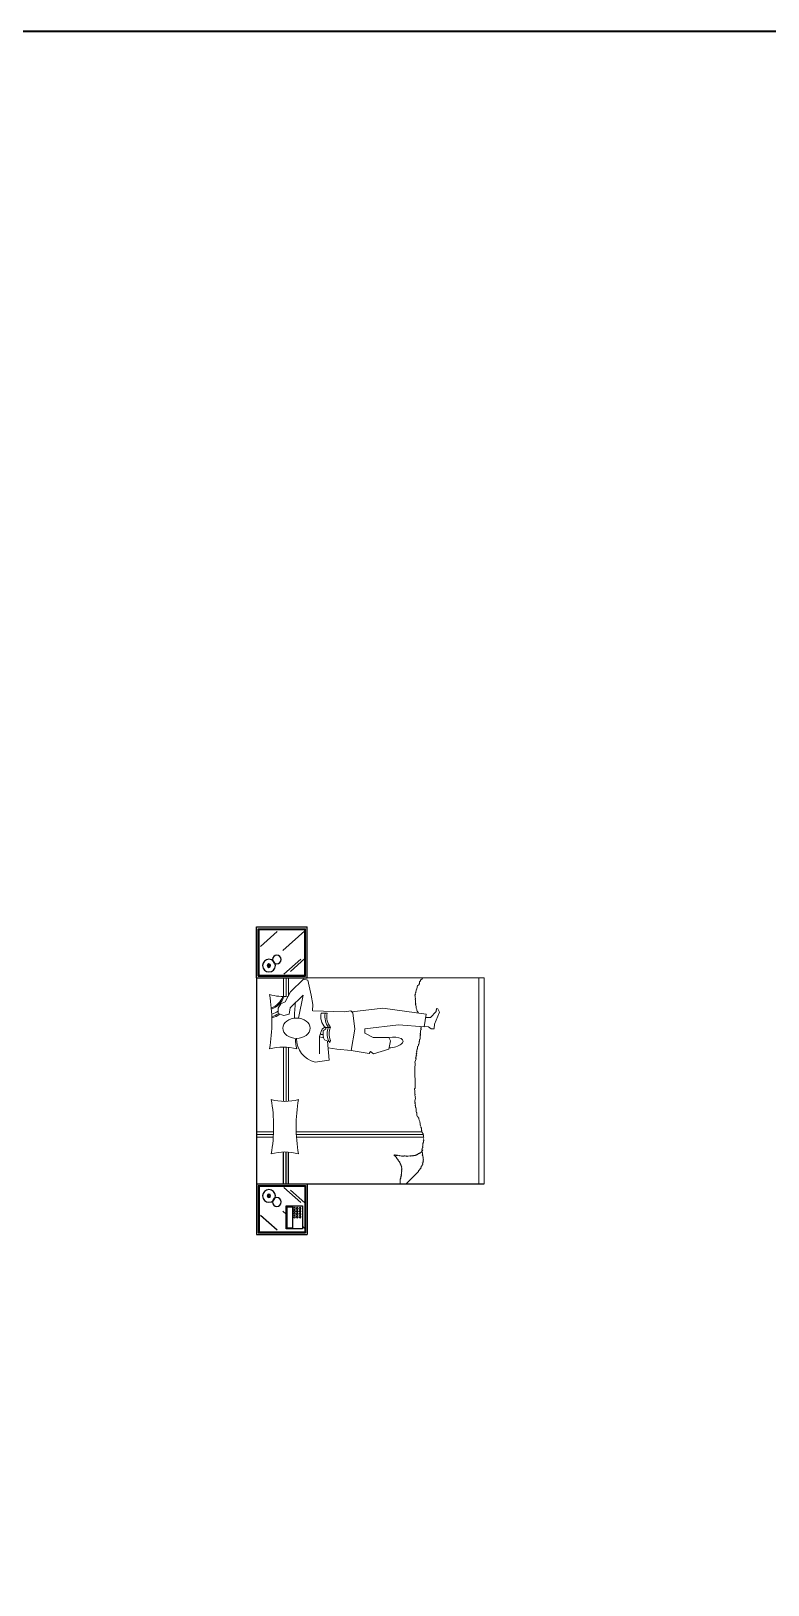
# Model space of a CAD drawing. Header units: millimetres. Extents: x -6808 to 215771, y -89660 to -16303.
# Drawn here: x 107091 to 107349, y -49730 to -49186 of the extents above; entities that cross this region are included whole.
import ezdxf

# ---------------------------------------------------------------- set-up
doc = ezdxf.new("R2010")
doc.units = ezdxf.units.MM
doc.header["$PDMODE"] = 35
doc.layers.get('0').update_dxf_attribs({"color": 8})
doc.layers.add('furniture', color=7, linetype='Continuous', lineweight=5, true_color=0xe57b2a)
doc.layers.add('furnitures', color=12, linetype='Continuous', lineweight=13)
doc.layers.add('wall', color=7, linetype='Continuous', lineweight=35)

# ---------------------------------------------------------------- blocks, each defined once
blk = doc.blocks.new('*X398')
at = {"color": 0}
for p, q in [((221.847, 124.188), (221.861, 124.202)), ((221.847, 124.193), (221.855, 124.202)), ((221.847, 124.178), (221.857, 124.188)), ((221.847, 124.172), (221.857, 124.182)), ((221.847, 124.162), (221.857, 124.172)), ((221.847, 124.156), (221.857, 124.166)), ((221.847, 124.146), (221.857, 124.156)), ((221.847, 124.14), (221.857, 124.15)), ((221.847, 124.13), (221.857, 124.14)), ((221.847, 124.125), (221.857, 124.135)), ((221.847, 124.114), (221.857, 124.124)), ((221.847, 124.109), (221.857, 124.119)), ((221.847, 124.098), (221.857, 124.108)), ((221.861, 124.192), (221.871, 124.202)), ((221.867, 124.192), (221.877, 124.202)), ((221.877, 124.192), (221.887, 124.202)), ((221.883, 124.192), (221.893, 124.202)), ((221.893, 124.192), (221.903, 124.202)), ((221.898, 124.192), (221.908, 124.202)), ((221.909, 124.192), (221.919, 124.202)), ((221.914, 124.192), (221.924, 124.202)), ((221.925, 124.192), (221.935, 124.202)), ((221.93, 124.192), (221.94, 124.202)), ((221.941, 124.192), (221.951, 124.202)), ((221.946, 124.192), (221.956, 124.202)), ((221.957, 124.192), (221.967, 124.202)), ((221.962, 124.192), (221.972, 124.202)), ((221.973, 124.192), (221.983, 124.202)), ((221.978, 124.192), (221.988, 124.202)), ((221.989, 124.192), (221.999, 124.202)), ((221.994, 124.192), (222.004, 124.202)), ((222.005, 124.192), (222.015, 124.202)), ((222.01, 124.192), (222.02, 124.202)), ((222.02, 124.192), (222.03, 124.202)), ((222.026, 124.192), (222.036, 124.202)), ((222.036, 124.192), (222.046, 124.202)), ((222.042, 124.192), (222.052, 124.202)), ((222.052, 124.192), (222.062, 124.202)), ((222.058, 124.192), (222.068, 124.202)), ((222.068, 124.192), (222.078, 124.202)), ((222.073, 124.192), (222.083, 124.202)), ((222.084, 124.192), (222.094, 124.202)), ((222.089, 124.192), (222.099, 124.202)), ((222.1, 124.192), (222.11, 124.202)), ((222.105, 124.192), (222.115, 124.202)), ((222.116, 124.192), (222.126, 124.202)), ((222.121, 124.192), (222.131, 124.202)), ((222.132, 124.192), (222.142, 124.202)), ((222.137, 124.192), (222.147, 124.202)), ((222.148, 124.192), (222.158, 124.202)), ((222.153, 124.192), (222.163, 124.202)), ((222.164, 124.192), (222.174, 124.202)), ((222.169, 124.192), (222.179, 124.202)), ((222.18, 124.192), (222.19, 124.202)), ((222.185, 124.192), (222.195, 124.202)), ((222.195, 124.192), (222.205, 124.202)), ((222.201, 124.192), (222.211, 124.202)), ((222.211, 124.192), (222.221, 124.202)), ((222.217, 124.192), (222.227, 124.202)), ((222.227, 124.192), (222.237, 124.202)), ((222.233, 124.192), (222.243, 124.202)), ((222.243, 124.192), (222.253, 124.202)), ((222.248, 124.192), (222.258, 124.202)), ((222.259, 124.192), (222.269, 124.202)), ((222.264, 124.192), (222.274, 124.202)), ((222.275, 124.192), (222.285, 124.202)), ((222.28, 124.192), (222.29, 124.202)), ((222.291, 124.192), (222.301, 124.202)), ((222.296, 124.192), (222.306, 124.202)), ((222.307, 124.192), (222.317, 124.202)), ((222.312, 124.192), (222.322, 124.202)), ((222.323, 124.192), (222.333, 124.202)), ((222.328, 124.192), (222.338, 124.202)), ((222.339, 124.192), (222.349, 124.202)), ((222.344, 124.192), (222.354, 124.202)), ((222.355, 124.192), (222.365, 124.202)), ((222.36, 124.192), (222.37, 124.202)), ((222.37, 124.192), (222.38, 124.202)), ((222.376, 124.192), (222.386, 124.202)), ((222.386, 124.192), (222.396, 124.202)), ((222.392, 124.192), (222.402, 124.202)), ((222.397, 124.187), (222.407, 124.197)), ((222.397, 124.181), (222.407, 124.191)), ((222.397, 124.171), (222.407, 124.181)), ((222.397, 124.165), (222.407, 124.175)), ((222.397, 124.155), (222.407, 124.165)), ((222.397, 124.149), (222.407, 124.159)), ((222.397, 124.139), (222.407, 124.149)), ((222.397, 124.134), (222.407, 124.144)), ((222.397, 124.123), (222.407, 124.133)), ((222.397, 124.118), (222.407, 124.128)), ((222.397, 124.107), (222.407, 124.117)), ((222.397, 124.102), (222.407, 124.112)), ((221.847, 124.093), (221.857, 124.103)), ((221.847, 124.082), (221.857, 124.092)), ((221.847, 124.077), (221.857, 124.087)), ((221.847, 124.066), (221.857, 124.076)), ((221.847, 124.061), (221.857, 124.071)), ((221.847, 124.05), (221.857, 124.06)), ((221.847, 124.045), (221.857, 124.055)), ((221.847, 124.034), (221.857, 124.044)), ((221.847, 124.029), (221.857, 124.039)), ((221.847, 124.018), (221.857, 124.028)), ((221.847, 124.013), (221.857, 124.023)), ((221.847, 124.003), (221.857, 124.013)), ((221.847, 123.997), (221.857, 124.007)), ((221.847, 123.987), (221.857, 123.997)), ((221.847, 123.981), (221.857, 123.991)), ((221.847, 123.971), (221.857, 123.981)), ((221.847, 123.965), (221.857, 123.975)), ((221.847, 123.955), (221.857, 123.965)), ((221.847, 123.949), (221.857, 123.959)), ((221.847, 123.939), (221.857, 123.949)), ((221.847, 123.934), (221.857, 123.944)), ((221.847, 123.923), (221.857, 123.933)), ((221.847, 123.918), (221.857, 123.928)), ((222.397, 124.091), (222.407, 124.101)), ((222.397, 124.086), (222.407, 124.096)), ((222.397, 124.075), (222.407, 124.085)), ((222.397, 124.07), (222.407, 124.08)), ((222.397, 124.059), (222.407, 124.069)), ((222.397, 124.054), (222.407, 124.064)), ((222.397, 124.043), (222.407, 124.053)), ((222.397, 124.038), (222.407, 124.048)), ((222.397, 124.028), (222.407, 124.038)), ((222.397, 124.022), (222.407, 124.032)), ((222.397, 124.012), (222.407, 124.022)), ((222.397, 124.006), (222.407, 124.016)), ((222.397, 123.996), (222.407, 124.006)), ((222.397, 123.99), (222.407, 124)), ((222.397, 123.98), (222.407, 123.99)), ((222.397, 123.974), (222.407, 123.984)), ((222.397, 123.964), (222.407, 123.974)), ((222.397, 123.959), (222.407, 123.969)), ((222.397, 123.948), (222.407, 123.958)), ((222.397, 123.943), (222.407, 123.953)), ((222.397, 123.932), (222.407, 123.942)), ((222.397, 123.927), (222.407, 123.937)), ((222.397, 123.916), (222.407, 123.926)), ((221.847, 123.907), (221.857, 123.917)), ((221.847, 123.902), (221.857, 123.912)), ((221.847, 123.891), (221.857, 123.901)), ((221.847, 123.886), (221.857, 123.896)), ((221.847, 123.875), (221.857, 123.885)), ((221.847, 123.87), (221.857, 123.88)), ((221.847, 123.859), (221.857, 123.869)), ((221.847, 123.854), (221.857, 123.864)), ((221.847, 123.843), (221.857, 123.853)), ((221.847, 123.838), (221.857, 123.848)), ((221.847, 123.828), (221.857, 123.838)), ((221.847, 123.822), (221.857, 123.832)), ((221.847, 123.812), (221.857, 123.822)), ((221.847, 123.806), (221.857, 123.816)), ((221.847, 123.796), (221.857, 123.806)), ((221.847, 123.79), (221.857, 123.8)), ((221.847, 123.78), (221.857, 123.79)), ((221.847, 123.774), (221.857, 123.784)), ((221.847, 123.764), (221.857, 123.774)), ((221.847, 123.759), (221.857, 123.769)), ((221.847, 123.748), (221.857, 123.758)), ((221.847, 123.743), (221.857, 123.753)), ((221.847, 123.732), (221.857, 123.742)), ((222.397, 123.911), (222.407, 123.921)), ((222.397, 123.9), (222.407, 123.91)), ((222.397, 123.895), (222.407, 123.905)), ((222.397, 123.884), (222.407, 123.894)), ((222.397, 123.879), (222.407, 123.889)), ((222.397, 123.868), (222.407, 123.878)), ((222.397, 123.863), (222.407, 123.873)), ((222.397, 123.852), (222.407, 123.862)), ((222.397, 123.847), (222.407, 123.857)), ((222.397, 123.837), (222.407, 123.847)), ((222.397, 123.831), (222.407, 123.841)), ((222.397, 123.821), (222.407, 123.831)), ((222.397, 123.815), (222.407, 123.825)), ((222.397, 123.805), (222.407, 123.815)), ((222.397, 123.799), (222.407, 123.809)), ((222.397, 123.789), (222.407, 123.799)), ((222.397, 123.784), (222.407, 123.794)), ((222.397, 123.773), (222.407, 123.783)), ((222.397, 123.768), (222.407, 123.778)), ((222.397, 123.757), (222.407, 123.767)), ((222.397, 123.752), (222.407, 123.762)), ((222.397, 123.741), (222.407, 123.751)), ((222.397, 123.736), (222.407, 123.746)), ((221.847, 123.727), (221.857, 123.737)), ((221.847, 123.716), (221.857, 123.726)), ((221.847, 123.711), (221.857, 123.721)), ((221.847, 123.7), (221.857, 123.71)), ((221.847, 123.695), (221.857, 123.705)), ((221.847, 123.684), (221.857, 123.694)), ((221.847, 123.679), (221.857, 123.689)), ((221.847, 123.668), (221.857, 123.678)), ((221.847, 123.663), (221.857, 123.673)), ((221.847, 123.653), (221.857, 123.663)), ((221.847, 123.647), (221.857, 123.657)), ((221.852, 123.642), (221.862, 123.652)), ((221.858, 123.642), (221.868, 123.652)), ((221.868, 123.642), (221.878, 123.652)), ((221.873, 123.642), (221.883, 123.652)), ((221.884, 123.642), (221.894, 123.652)), ((221.889, 123.642), (221.899, 123.652)), ((221.9, 123.642), (221.91, 123.652)), ((221.905, 123.642), (221.915, 123.652)), ((221.916, 123.642), (221.926, 123.652)), ((221.921, 123.642), (221.931, 123.652)), ((221.932, 123.642), (221.942, 123.652)), ((221.937, 123.642), (221.947, 123.652)), ((221.948, 123.642), (221.958, 123.652)), ((221.953, 123.642), (221.963, 123.652)), ((221.964, 123.642), (221.974, 123.652)), ((221.969, 123.642), (221.979, 123.652)), ((221.98, 123.642), (221.99, 123.652)), ((221.985, 123.642), (221.995, 123.652)), ((221.995, 123.642), (222.005, 123.652)), ((222.001, 123.642), (222.011, 123.652)), ((222.011, 123.642), (222.021, 123.652)), ((222.017, 123.642), (222.027, 123.652)), ((222.027, 123.642), (222.037, 123.652)), ((222.033, 123.642), (222.043, 123.652)), ((222.043, 123.642), (222.053, 123.652)), ((222.048, 123.642), (222.058, 123.652)), ((222.059, 123.642), (222.069, 123.652)), ((222.064, 123.642), (222.074, 123.652)), ((222.075, 123.642), (222.085, 123.652)), ((222.08, 123.642), (222.09, 123.652)), ((222.091, 123.642), (222.101, 123.652)), ((222.096, 123.642), (222.106, 123.652)), ((222.107, 123.642), (222.117, 123.652)), ((222.112, 123.642), (222.122, 123.652)), ((222.123, 123.642), (222.133, 123.652)), ((222.128, 123.642), (222.138, 123.652)), ((222.139, 123.642), (222.149, 123.652)), ((222.144, 123.642), (222.154, 123.652)), ((222.155, 123.642), (222.165, 123.652)), ((222.16, 123.642), (222.17, 123.652)), ((222.17, 123.642), (222.18, 123.652)), ((222.176, 123.642), (222.186, 123.652)), ((222.186, 123.642), (222.196, 123.652)), ((222.192, 123.642), (222.202, 123.652)), ((222.202, 123.642), (222.212, 123.652)), ((222.208, 123.642), (222.218, 123.652)), ((222.218, 123.642), (222.228, 123.652)), ((222.223, 123.642), (222.233, 123.652)), ((222.234, 123.642), (222.244, 123.652)), ((222.239, 123.642), (222.249, 123.652)), ((222.25, 123.642), (222.26, 123.652)), ((222.255, 123.642), (222.265, 123.652)), ((222.266, 123.642), (222.276, 123.652)), ((222.271, 123.642), (222.281, 123.652)), ((222.282, 123.642), (222.292, 123.652)), ((222.287, 123.642), (222.297, 123.652)), ((222.298, 123.642), (222.308, 123.652)), ((222.303, 123.642), (222.313, 123.652)), ((222.314, 123.642), (222.324, 123.652)), ((222.319, 123.642), (222.329, 123.652)), ((222.33, 123.642), (222.34, 123.652)), ((222.335, 123.642), (222.345, 123.652)), ((222.345, 123.642), (222.355, 123.652)), ((222.351, 123.642), (222.361, 123.652)), ((222.361, 123.642), (222.371, 123.652)), ((222.367, 123.642), (222.377, 123.652)), ((222.377, 123.642), (222.387, 123.652)), ((222.383, 123.642), (222.393, 123.652)), ((222.393, 123.642), (222.407, 123.656)), ((222.397, 123.725), (222.407, 123.735)), ((222.397, 123.72), (222.407, 123.73)), ((222.397, 123.709), (222.407, 123.719)), ((222.397, 123.704), (222.407, 123.714)), ((222.397, 123.693), (222.407, 123.703)), ((222.397, 123.688), (222.407, 123.698)), ((222.397, 123.677), (222.407, 123.687)), ((222.397, 123.672), (222.407, 123.682)), ((222.397, 123.662), (222.407, 123.672)), ((222.397, 123.656), (222.407, 123.666)), ((222.398, 123.642), (222.407, 123.65))]:
    blk.add_line(p, q, dxfattribs=at)
blk = doc.blocks.new('M_DFURN_LEM_3D TELEPHONE_P')
at = {"color": 0, "linetype": 'ByBlock', "lineweight": -2}
for points in [[(0.25, -0.0875), (0.25, 0.0875), (0, 0.0875), (0, -0.0875)], [(0.24, -0.0175), (0.01, -0.0175), (0.01, -0.0775), (0.24, -0.0775)]]:
    blk.add_lwpolyline(points, close=True, dxfattribs=at)
for centre in [(0.13, 0.0625), (0.13, 0.0325), (0.13, 0.0025), (0.16, 0.0625), (0.16, 0.0325), (0.16, 0.0025), (0.19, 0.0625), (0.19, 0.0325), (0.19, 0.0025), (0.22, 0.0625), (0.22, 0.0325), (0.22, 0.0025)]:
    blk.add_circle(centre, 0.01, dxfattribs=at)
at = {"layer": 'Defpoints', "color": 0, "linetype": 'ByBlock', "lineweight": -2}
blk.add_point((0.25, 0), dxfattribs=at)

msp = doc.modelspace()

# ---------------------------------------------------------------- linework, layer by layer
at = {"layer": 'furniture', "ltscale": 0.5}
for p, q in [((107182.186, -49522.659), (107180.28, -49526.129)), ((107182.186, -49522.659), (107186.751, -49518.257)), ((107188.272, -49518.596), (107186.751, -49518.257)), ((107188.272, -49518.596), (107189.456, -49523.844)), ((107178.793, -49526.865), (107177.846, -49528.382)), ((107177.846, -49528.382), (107177.846, -49530.279)), ((107180.28, -49526.129), (107178.793, -49526.865)), ((107181.689, -49530.438), (107182.07, -49528.211)), ((107182.07, -49528.211), (107186.634, -49523.809)), ((107185, -49531.897), (107186.634, -49523.809)), ((107189.456, -49523.844), (107189.963, -49527.06)), ((107189.963, -49527.06), (107189.894, -49529.333)), ((107214.475, -49528.319), (107203.675, -49529.693)), ((107229.69, -49530.52), (107214.475, -49528.319)), ((107233.374, -49528.468), (107233.246, -49529.138)), ((107233.818, -49528.553), (107233.374, -49528.468)), ((107177.846, -49530.279), (107179.867, -49530.974)), ((107179.867, -49530.974), (107181.689, -49530.438)), ((107189.963, -49529.335), (107201.12, -49529.673)), ((107192.925, -49530.093), (107195.02, -49530.181)), ((107201.12, -49529.673), (107203.318, -49529.335)), ((107203.318, -49529.335), (107203.994, -49530.012)), ((107203.994, -49530.012), (107204.67, -49535.768)), ((107229.013, -49534.921), (107229.69, -49530.52)), ((107229.523, -49531.603), (107231.25, -49531.647)), ((107231.25, -49531.647), (107233.165, -49529.567)), ((107232.629, -49533.966), (107234.431, -49529.812)), ((107233.165, -49529.567), (107233.327, -49528.71)), ((107234.431, -49529.812), (107233.818, -49528.553)), ((107192.325, -49538.379), (107193.811, -49538.789)), ((107192.329, -49538.344), (107192.665, -49537.273)), ((107192.329, -49544.401), (107192.329, -49538.344)), ((107192.753, -49537.363), (107192.653, -49537.312)), ((107192.753, -49536.918), (107192.664, -49537.096)), ((107192.664, -49537.096), (107192.664, -49537.274)), ((107192.93, -49536.563), (107192.753, -49536.918)), ((107192.93, -49537.54), (107192.753, -49537.363)), ((107193.019, -49536.208), (107192.93, -49536.386)), ((107192.93, -49536.386), (107192.93, -49536.563)), ((107193.108, -49537.629), (107192.93, -49537.54)), ((107193.196, -49536.031), (107193.019, -49536.208)), ((107193.108, -49535.942), (107193.285, -49535.764)), ((107193.108, -49536.119), (107193.108, -49535.942)), ((107193.462, -49537.629), (107193.108, -49537.629)), ((107193.285, -49535.764), (107193.374, -49535.587)), ((107193.374, -49535.587), (107193.551, -49535.498)), ((107193.612, -49537.704), (107193.462, -49537.629)), ((107193.551, -49535.498), (107193.729, -49535.409)), ((107193.817, -49536.208), (107193.679, -49536.347)), ((107193.729, -49535.409), (107193.817, -49535.231)), ((107193.817, -49535.231), (107193.995, -49535.231)), ((107193.906, -49536.031), (107193.817, -49536.208)), ((107194.083, -49535.942), (107193.906, -49536.031)), ((107193.995, -49535.231), (107194.172, -49535.142)), ((107194.261, -49535.942), (107194.083, -49535.942)), ((107194.172, -49535.142), (107194.349, -49535.054)), ((107194.349, -49535.764), (107194.261, -49535.942)), ((107194.349, -49535.054), (107194.527, -49535.054)), ((107194.527, -49535.764), (107194.349, -49535.764)), ((107194.527, -49535.054), (107194.615, -49535.231)), ((107194.615, -49535.587), (107194.527, -49535.764)), ((107194.561, -49535.123), (107195.528, -49535.091)), ((107194.615, -49535.231), (107194.615, -49535.587)), ((107195.528, -49535.091), (107196.204, -49535.091)), ((107204.67, -49535.768), (107203.487, -49543.216)), ((107208.22, -49535.598), (107220.054, -49534.244)), ((107208.22, -49537.122), (107208.22, -49535.598)), ((107211.094, -49538.646), (107208.22, -49537.122)), ((107216.673, -49538.646), (107211.094, -49538.646)), ((107217.18, -49539.831), (107216.673, -49538.646)), ((107220.054, -49534.244), (107229.013, -49534.921)), ((107229.028, -49534.823), (107230.557, -49534.911)), ((107230.557, -49534.911), (107231.413, -49535.605)), ((107231.413, -49535.605), (107232.513, -49535.564)), ((107232.545, -49535.477), (107232.629, -49533.966)), ((107194.061, -49539.469), (107195.857, -49540.204)), ((107195.71, -49546.602), (107195.12, -49539.903)), ((107198.415, -49542.708), (107195.324, -49542.22)), ((107195.528, -49539.661), (107195.946, -49540.382)), ((107195.946, -49540.382), (107196.204, -49539.661)), ((107203.487, -49543.216), (107198.415, -49542.708)), ((107203.487, -49543.216), (107209.742, -49544.232)), ((107209.742, -49544.232), (107210.249, -49543.555)), ((107210.249, -49543.555), (107211.263, -49544.401)), ((107211.263, -49544.401), (107216.673, -49542.708)), ((107216.673, -49542.708), (107217.18, -49539.831)), ((107190.785, -49547.247), (107195.71, -49546.602))]:
    msp.add_line(p, q, dxfattribs=at)
for centre, major_axis, ratio, start_param, end_param in [((107184.274, -49535.407), (4.798, 0), 0.7400981, 1.5707963, 7.8539816), ((107217.344, -49540.429), (4.249, 0.587), 0.4220975, 4.5126916, 7.9487844)]:
    msp.add_ellipse(centre, major_axis=major_axis, ratio=ratio, start_param=start_param, end_param=end_param, dxfattribs=at)
at = {"layer": 'furniture', "ltscale": 0.5, "extrusion": (0, 0, -1)}
for centre, major_axis, start_param, end_param in [((107198.784, -49531.278), (-4.227, 4.227), 4.7979152, 5.6973429), ((107200.203, -49531.366), (-4.227, 4.227), 4.8251725, 5.6973429), ((107200.88, -49531.366), (-4.227, 4.227), 4.8251725, 5.6973429), ((107192.815, -49538.914), (-6.065, 6.065), 4.1658781, 5.4926267), ((107198.94, -49537.287), (3.779, 3.779), 3.5066007, 4.1039168), ((107200.359, -49537.376), (-3.779, 3.779), 5.0559825, 5.9395918), ((107201.035, -49537.376), (-3.779, 3.779), 5.0559825, 5.9395918)]:
    msp.add_ellipse(centre, major_axis=major_axis, ratio=1, start_param=start_param, end_param=end_param, dxfattribs=at)
at = {"layer": 'furnitures', "color": 27, "lineweight": 25, "true_color": 0x834a26}
for p, q in [((107170.277, -49517.722), (107170.277, -49499.932)), ((107170.277, -49499.932), (107188.067, -49499.932)), ((107170.87, -49517.129), (107170.87, -49500.525)), ((107170.87, -49500.525), (107187.474, -49500.525)), ((107171.167, -49516.833), (107171.167, -49500.822)), ((107171.167, -49500.822), (107187.177, -49500.822)), ((107187.177, -49516.833), (107187.177, -49500.822)), ((107187.474, -49517.129), (107187.474, -49500.525)), ((107188.067, -49517.722), (107188.067, -49499.932)), ((107171.691, -49506.751), (107177.537, -49501.526)), ((107179.48, -49508.151), (107187.177, -49501.271)), ((107179.899, -49516.409), (107185.744, -49511.184)), ((107182.144, -49515.473), (107187.177, -49510.975)), ((107170.87, -49517.129), (107187.474, -49517.129)), ((107171.167, -49516.833), (107187.177, -49516.833)), ((107174.035, -49513.505), (107175.22, -49513.505)), ((107174.606, -49512.88), (107174.606, -49514.066)), ((107170.277, -49517.722), (107188.067, -49517.722)), ((107170.277, -49517.722), (107170.277, -49589.869)), ((107179.7, -49589.869), (107179.7, -49578.755)), ((107180.606, -49589.869), (107180.606, -49578.753)), ((107181.512, -49589.869), (107181.512, -49578.797)), ((107170.277, -49589.869), (107250.009, -49589.869)), ((107170.277, -49589.869), (107188.067, -49589.869)), ((107170.87, -49590.462), (107187.474, -49590.462)), ((107171.167, -49590.759), (107187.177, -49590.759)), ((107174.606, -49594.711), (107174.606, -49593.525)), ((107179.899, -49591.183), (107185.744, -49596.408)), ((107182.144, -49592.118), (107187.177, -49596.617)), ((107187.177, -49590.759), (107187.177, -49606.769)), ((107187.474, -49590.462), (107187.474, -49607.066)), ((107188.067, -49589.869), (107188.067, -49607.659)), ((107174.035, -49594.087), (107175.22, -49594.087)), ((107171.691, -49600.84), (107177.537, -49606.065)), ((107179.48, -49599.44), (107180.643, -49600.48)), ((107170.277, -49607.659), (107188.067, -49607.659)), ((107170.87, -49607.066), (107187.474, -49607.066)), ((107171.167, -49606.769), (107187.177, -49606.769)), ((107186.34, -49604.714), (107187.177, -49605.462))]:
    msp.add_line(p, q, dxfattribs=at)
at = {"layer": 'furnitures', "color": 27, "ltscale": 50, "true_color": 0x834a26}
for p, q in [((107170.277, -49517.722), (107250.009, -49517.722)), ((107179.7, -49524.265), (107179.7, -49517.722)), ((107180.606, -49524.237), (107180.606, -49517.722)), ((107181.512, -49523.887), (107181.512, -49517.722)), ((107225.973, -49523.057), (107226.098, -49522.931)), ((107226.098, -49522.681), (107226.223, -49522.305)), ((107226.098, -49522.931), (107226.098, -49522.681)), ((107226.223, -49522.054), (107226.349, -49521.679)), ((107226.223, -49522.305), (107226.223, -49522.054)), ((107226.349, -49521.679), (107226.474, -49521.553)), ((107226.474, -49521.553), (107226.599, -49521.178)), ((107226.599, -49520.927), (107226.724, -49520.551)), ((107226.599, -49521.178), (107226.599, -49520.927)), ((107226.724, -49520.551), (107227.225, -49520.05)), ((107227.225, -49519.8), (107227.35, -49519.675)), ((107227.225, -49520.05), (107227.225, -49519.8)), ((107227.372, -49519.691), (107227.372, -49519.19)), ((107227.384, -49519.168), (107227.76, -49518.793)), ((107227.631, -49517.806), (107227.631, -49517.806)), ((107227.748, -49518.564), (107228.374, -49517.937)), ((107227.748, -49518.814), (107227.748, -49518.564)), ((107228.388, -49517.925), (107228.269, -49517.806)), ((107248.197, -49589.869), (107248.197, -49517.722)), ((107250.009, -49589.869), (107250.009, -49517.722)), ((107225.723, -49523.808), (107225.973, -49523.558)), ((107225.848, -49524.184), (107225.723, -49523.808)), ((107225.848, -49523.432), (107225.973, -49523.057)), ((107225.973, -49523.558), (107225.848, -49523.432)), ((107225.848, -49524.434), (107225.848, -49524.184)), ((107225.974, -49525.061), (107225.848, -49524.434)), ((107225.848, -49525.186), (107225.974, -49525.061)), ((107225.974, -49525.562), (107225.848, -49525.186)), ((107225.974, -49526.313), (107225.974, -49525.562)), ((107225.974, -49526.564), (107225.974, -49526.313)), ((107226.099, -49526.689), (107225.974, -49526.564)), ((107225.974, -49526.814), (107226.099, -49526.689)), ((107225.974, -49527.065), (107225.974, -49526.814)), ((107226.099, -49527.19), (107225.974, -49527.065)), ((107226.1, -49527.441), (107226.099, -49527.19)), ((107226.225, -49527.817), (107226.1, -49527.441)), ((107226.225, -49528.318), (107226.225, -49527.817)), ((107226.476, -49528.819), (107226.225, -49528.318)), ((107226.476, -49529.069), (107226.476, -49528.819)), ((107226.601, -49529.445), (107226.476, -49529.069)), ((107226.726, -49529.571), (107226.601, -49529.445)), ((107226.852, -49529.946), (107226.726, -49529.571)), ((107226.977, -49530.072), (107226.852, -49529.946)), ((107227.355, -49539.467), (107227.48, -49539.341)), ((107227.48, -49539.341), (107227.606, -49538.966)), ((107227.605, -49537.212), (107227.73, -49537.087)), ((107227.605, -49537.463), (107227.605, -49537.212)), ((107227.731, -49537.588), (107227.605, -49537.463)), ((107227.605, -49537.964), (107227.731, -49537.838)), ((107227.605, -49538.214), (107227.605, -49537.964)), ((107227.606, -49538.966), (107227.605, -49538.214)), ((107227.98, -49535.083), (107227.73, -49534.832)), ((107227.73, -49536.335), (107227.855, -49535.959)), ((107227.73, -49537.087), (107227.73, -49536.335)), ((107227.731, -49537.838), (107227.731, -49537.588)), ((107227.855, -49535.458), (107227.981, -49535.333)), ((107227.981, -49535.834), (107227.855, -49535.458)), ((107227.855, -49535.959), (107227.981, -49535.834)), ((107227.981, -49535.333), (107227.98, -49535.083)), ((107179.7, -49561.028), (107179.7, -49542)), ((107180.606, -49561.03), (107180.606, -49542.029)), ((107181.512, -49560.985), (107181.512, -49542.104)), ((107226.154, -49544.92), (107226.405, -49544.67)), ((107226.229, -49544.352), (107226.48, -49544.101)), ((107226.354, -49544.728), (107226.229, -49544.352)), ((107226.354, -49543.726), (107226.479, -49543.6)), ((107226.48, -49544.101), (107226.354, -49543.726)), ((107226.479, -49543.099), (107226.604, -49542.723)), ((107226.479, -49543.6), (107226.479, -49543.099)), ((107226.604, -49542.723), (107226.73, -49542.598)), ((107226.73, -49541.847), (107226.855, -49541.721)), ((107226.73, -49542.598), (107226.73, -49541.847)), ((107226.855, -49541.721), (107226.98, -49541.346)), ((107226.98, -49541.095), (107227.105, -49540.97)), ((107226.98, -49541.346), (107226.98, -49541.095)), ((107227.105, -49540.97), (107227.23, -49540.594)), ((107227.23, -49540.093), (107227.355, -49539.968)), ((107227.23, -49540.594), (107227.23, -49540.093)), ((107227.355, -49539.717), (107227.355, -49539.467)), ((107227.355, -49539.968), (107227.355, -49539.717)), ((107225.779, -49547.3), (107226.155, -49546.173)), ((107225.904, -49547.676), (107225.779, -49547.3)), ((107225.779, -49548.804), (107225.905, -49548.428)), ((107225.779, -49549.054), (107225.779, -49548.804)), ((107225.905, -49556.348), (107225.779, -49549.054)), ((107225.904, -49547.927), (107225.904, -49547.676)), ((107225.905, -49548.428), (107225.904, -49547.927)), ((107226.029, -49545.797), (107226.154, -49545.421)), ((107226.155, -49546.173), (107226.029, -49545.797)), ((107226.154, -49545.421), (107226.154, -49544.92)), ((107225.654, -49556.599), (107225.905, -49556.348)), ((107225.654, -49556.849), (107225.654, -49556.599)), ((107225.78, -49557.225), (107225.654, -49556.849)), ((107225.73, -49560.79), (107225.981, -49560.039)), ((107225.731, -49561.291), (107225.73, -49560.79)), ((107225.78, -49557.475), (107225.78, -49557.225)), ((107225.78, -49558.227), (107225.78, -49557.475)), ((107225.905, -49558.603), (107225.78, -49558.227)), ((107225.78, -49558.728), (107225.905, -49558.603)), ((107225.78, -49558.979), (107225.78, -49558.728)), ((107226.031, -49559.48), (107225.78, -49558.979)), ((107225.906, -49559.605), (107226.031, -49559.48)), ((107226.031, -49559.981), (107225.906, -49559.605)), ((107225.856, -49561.416), (107225.731, -49561.291)), ((107225.731, -49561.792), (107225.856, -49561.667)), ((107225.856, -49561.918), (107225.731, -49561.792)), ((107225.856, -49561.667), (107225.856, -49561.416)), ((107225.981, -49562.293), (107225.856, -49561.918)), ((107225.856, -49562.419), (107225.981, -49562.293)), ((107225.981, -49562.794), (107225.856, -49562.419)), ((107225.982, -49563.045), (107225.981, -49562.794)), ((107226.107, -49563.17), (107225.982, -49563.045)), ((107226.232, -49563.797), (107226.107, -49563.17)), ((107226.232, -49564.548), (107226.232, -49563.797)), ((107226.358, -49564.924), (107226.232, -49564.548)), ((107226.483, -49565.049), (107226.358, -49564.924)), ((107226.483, -49565.801), (107226.483, -49565.049)), ((107226.609, -49566.177), (107226.483, -49565.801)), ((107226.734, -49566.302), (107226.609, -49566.177)), ((107226.859, -49566.678), (107226.734, -49566.302)), ((107170.277, -49571.75), (107176.237, -49571.75)), ((107184.174, -49571.75), (107228.301, -49571.75)), ((107227.11, -49566.929), (107226.859, -49566.678)), ((107227.11, -49567.179), (107227.11, -49566.929)), ((107227.235, -49567.555), (107227.11, -49567.179)), ((107227.486, -49568.056), (107227.235, -49567.555)), ((107227.486, -49568.307), (107227.486, -49568.056)), ((107227.611, -49568.682), (107227.486, -49568.307)), ((107227.612, -49569.183), (107227.611, -49568.682)), ((107227.737, -49569.559), (107227.612, -49569.183)), ((107227.988, -49570.06), (107227.737, -49569.559)), ((107227.862, -49570.186), (107227.988, -49570.06)), ((107228.113, -49570.436), (107227.862, -49570.186)), ((107228.113, -49570.687), (107228.113, -49570.436)), ((107228.113, -49570.937), (107228.113, -49570.687)), ((107228.113, -49571.188), (107228.113, -49570.937)), ((107228.238, -49571.313), (107228.113, -49571.188)), ((107228.238, -49571.564), (107228.238, -49571.313)), ((107228.364, -49571.939), (107228.238, -49571.564)), ((107228.615, -49572.441), (107228.364, -49571.939)), ((107170.277, -49572.656), (107176.198, -49572.656)), ((107170.277, -49573.562), (107176.145, -49573.562)), ((107184.211, -49572.656), (107228.615, -49572.656)), ((107184.263, -49573.562), (107228.74, -49573.562)), ((107228.365, -49576.95), (107228.49, -49576.825)), ((107228.49, -49577.075), (107228.365, -49576.95)), ((107228.365, -49577.451), (107228.49, -49577.326)), ((107228.365, -49577.702), (107228.365, -49577.451)), ((107228.49, -49575.823), (107228.615, -49575.698)), ((107228.49, -49576.324), (107228.49, -49575.823)), ((107228.49, -49576.574), (107228.49, -49576.324)), ((107228.49, -49576.825), (107228.49, -49576.574)), ((107228.49, -49577.326), (107228.49, -49577.075)), ((107228.615, -49572.691), (107228.615, -49572.441)), ((107228.74, -49572.816), (107228.615, -49572.691)), ((107228.615, -49574.946), (107228.866, -49574.695)), ((107228.615, -49575.447), (107228.741, -49575.322)), ((107228.615, -49575.698), (107228.615, -49575.447)), ((107228.74, -49573.568), (107228.74, -49572.816)), ((107228.865, -49573.693), (107228.74, -49573.568)), ((107228.74, -49574.32), (107228.74, -49574.069)), ((107228.866, -49574.445), (107228.74, -49574.32)), ((107228.741, -49575.322), (107228.74, -49575.071)), ((107228.866, -49574.695), (107228.866, -49574.445)), ((107219.472, -49580.831), (107218.345, -49579.703)), ((107218.345, -49579.703), (107218.47, -49579.829)), ((107218.47, -49579.829), (107218.595, -49579.704)), ((107218.595, -49579.704), (107218.72, -49579.829)), ((107218.72, -49579.829), (107218.971, -49579.829)), ((107218.971, -49579.829), (107219.096, -49579.704)), ((107219.096, -49579.704), (107219.347, -49579.954)), ((107219.347, -49579.954), (107219.597, -49579.954)), ((107219.347, -49580.956), (107219.472, -49580.831)), ((107219.848, -49581.458), (107219.347, -49580.956)), ((107219.597, -49579.954), (107219.722, -49579.829)), ((107219.722, -49579.829), (107219.848, -49579.954)), ((107219.848, -49579.954), (107220.224, -49580.08)), ((107219.848, -49581.708), (107219.848, -49581.458)), ((107220.475, -49582.335), (107219.848, -49581.708)), ((107220.224, -49580.08), (107220.349, -49579.954)), ((107220.349, -49579.954), (107221.101, -49580.205)), ((107220.349, -49582.46), (107220.475, -49582.335)), ((107220.725, -49582.836), (107220.349, -49582.46)), ((107220.6, -49582.961), (107220.725, -49582.836)), ((107221.101, -49580.205), (107221.226, -49580.08)), ((107221.226, -49580.08), (107221.351, -49580.205)), ((107221.351, -49580.205), (107221.852, -49580.205)), ((107221.852, -49580.205), (107221.977, -49580.08)), ((107221.977, -49580.08), (107222.228, -49580.08)), ((107222.228, -49580.08), (107222.604, -49580.206)), ((107222.604, -49580.206), (107222.729, -49580.08)), ((107222.729, -49580.08), (107222.98, -49580.331)), ((107222.98, -49580.331), (107223.105, -49580.206)), ((107223.105, -49580.206), (107223.355, -49580.206)), ((107223.355, -49580.206), (107223.731, -49580.081)), ((107223.731, -49580.081), (107224.107, -49580.206)), ((107224.107, -49580.206), (107224.232, -49580.081)), ((107224.232, -49580.081), (107224.733, -49580.081)), ((107224.733, -49580.081), (107224.984, -49580.081)), ((107224.984, -49580.081), (107225.109, -49579.956)), ((107225.109, -49579.956), (107225.234, -49580.081)), ((107225.234, -49580.081), (107225.36, -49579.956)), ((107225.36, -49579.956), (107225.861, -49579.956)), ((107225.861, -49579.956), (107225.986, -49579.831)), ((107225.986, -49579.831), (107226.236, -49579.831)), ((107226.236, -49579.831), (107226.487, -49579.58)), ((107226.487, -49579.58), (107226.612, -49579.706)), ((107226.612, -49579.706), (107226.988, -49579.33)), ((107226.988, -49579.33), (107227.238, -49579.33)), ((107227.238, -49579.33), (107227.489, -49579.079)), ((107227.489, -49579.079), (107227.614, -49579.205)), ((107227.614, -49579.205), (107228.24, -49578.579)), ((107228.115, -49578.453), (107228.491, -49578.078)), ((107228.24, -49577.827), (107228.365, -49577.702)), ((107228.491, -49578.078), (107228.24, -49577.827)), ((107228.24, -49578.579), (107228.366, -49578.704)), ((107228.366, -49578.704), (107228.366, -49578.954)), ((107228.366, -49578.954), (107228.491, -49579.08)), ((107228.491, -49579.08), (107228.366, -49579.205)), ((107228.366, -49579.205), (107228.491, -49579.33)), ((107228.491, -49579.33), (107228.366, -49579.455)), ((107228.366, -49579.455), (107228.491, -49579.581)), ((107228.491, -49579.581), (107228.366, -49579.706)), ((107228.366, -49579.706), (107228.491, -49579.831)), ((107228.491, -49579.831), (107228.366, -49579.957)), ((107228.366, -49579.957), (107228.616, -49580.207)), ((107228.617, -49582.462), (107228.367, -49582.712)), ((107228.367, -49582.712), (107228.492, -49582.838)), ((107228.616, -49580.207), (107228.491, -49580.332)), ((107228.491, -49580.332), (107228.617, -49580.458)), ((107228.617, -49580.458), (107228.491, -49580.583)), ((107228.491, -49580.583), (107228.617, -49580.708)), ((107228.617, -49582.211), (107228.492, -49582.337)), ((107228.492, -49582.337), (107228.617, -49582.462)), ((107228.492, -49582.838), (107228.492, -49583.088)), ((107228.617, -49580.708), (107228.617, -49581.209)), ((107228.617, -49581.209), (107228.742, -49581.335)), ((107228.742, -49581.335), (107228.617, -49581.46)), ((107228.617, -49581.46), (107228.617, -49581.71)), ((107228.617, -49581.71), (107228.742, -49581.836)), ((107228.742, -49581.836), (107228.617, -49581.961)), ((107228.617, -49581.961), (107228.617, -49582.211)), ((107220.976, -49583.337), (107220.6, -49582.961)), ((107220.601, -49588.222), (107220.852, -49587.972)), ((107220.602, -49588.473), (107220.601, -49588.222)), ((107220.727, -49587.596), (107220.977, -49587.345)), ((107220.852, -49587.721), (107220.727, -49587.596)), ((107220.851, -49583.462), (107220.976, -49583.337)), ((107221.101, -49583.713), (107220.851, -49583.462)), ((107220.852, -49587.972), (107220.852, -49587.721)), ((107220.977, -49586.594), (107221.102, -49586.469)), ((107220.977, -49586.844), (107220.977, -49586.594)), ((107221.102, -49586.97), (107220.977, -49586.844)), ((107220.977, -49587.095), (107221.102, -49586.97)), ((107220.977, -49587.345), (107220.977, -49587.095)), ((107221.101, -49583.963), (107221.101, -49583.713)), ((107221.227, -49584.088), (107221.101, -49583.963)), ((107221.102, -49584.214), (107221.227, -49584.088)), ((107221.227, -49584.339), (107221.102, -49584.214)), ((107221.102, -49584.464), (107221.227, -49584.339)), ((107221.227, -49584.59), (107221.102, -49584.464)), ((107221.102, -49584.965), (107221.227, -49584.84)), ((107221.227, -49585.341), (107221.102, -49584.965)), ((107221.102, -49585.466), (107221.227, -49585.341)), ((107221.227, -49585.592), (107221.102, -49585.466)), ((107221.102, -49585.717), (107221.227, -49585.592)), ((107221.102, -49585.967), (107221.102, -49585.717)), ((107221.102, -49586.469), (107221.102, -49585.967)), ((107221.227, -49584.84), (107221.227, -49584.59)), ((107226.989, -49585.593), (107222.713, -49589.869)), ((107227.991, -49584.341), (107226.989, -49585.343)), ((107226.989, -49585.343), (107226.989, -49585.593)), ((107227.991, -49584.09), (107227.866, -49584.215)), ((107227.866, -49584.215), (107227.991, -49584.341)), ((107228.367, -49583.464), (107227.991, -49583.84)), ((107227.991, -49583.84), (107227.991, -49584.09)), ((107228.492, -49583.088), (107228.367, -49583.213)), ((107228.367, -49583.213), (107228.367, -49583.464)), ((107220.602, -49589.869), (107220.602, -49588.473))]:
    msp.add_line(p, q, dxfattribs=at)
at = {"layer": 'furnitures', "color": 22, "lineweight": 25}
for p, q in [((107170.277, -49589.869), (107170.277, -49607.659)), ((107170.87, -49590.462), (107170.87, -49607.066)), ((107171.167, -49590.759), (107171.167, -49606.769))]:
    msp.add_line(p, q, dxfattribs=at)
at = {"layer": 'furnitures', "color": 27, "lineweight": 25, "true_color": 0x834a26, "extrusion": (0, 0, -1)}
for centre, major_axis, start_param, end_param in [((107174.629, -49513.45), (1.587, 1.587), 2.3561945, 8.6393798), ((107177.406, -49511.32), (1.077, -1.077), 0.7853982, 7.0685835), ((107174.627, -49513.473), (0.42, 0.42), 2.3561945, 8.6393798), ((107174.629, -49594.142), (1.587, 1.587), 2.3561945, 8.6393798), ((107174.627, -49594.118), (0.42, -0.42), 0.7853982, 7.0685835), ((107177.406, -49596.271), (1.077, -1.077), 0.7853982, 7.0685835)]:
    msp.add_ellipse(centre, major_axis=major_axis, ratio=1, start_param=start_param, end_param=end_param, dxfattribs=at)
at = {"layer": 'furnitures', "color": 27, "ltscale": 50, "true_color": 0x834a26}
for centre, major_axis, start_param, end_param in [((107179.592, -49506.413), (12.624, 12.624), 3.6573159, 4.0257261), ((107120.685, -49533.133), (38.876, -38.876), 0.6115037, 0.9592926), ((107239.867, -49533.133), (39.829, 39.829), 2.2364667, 2.3343895), ((107239.867, -49533.133), (39.829, 39.829), 2.4651239, 2.5258874), ((107179.592, -49559.853), (12.624, 12.624), 0.5157233, 1.055073), ((107121.289, -49569.881), (38.876, 38.876), -0.9592926, -0.6115037), ((107180.195, -49543.742), (12.228, 12.228), 3.6483598, 4.2056218), ((107240.47, -49569.881), (39.829, -39.829), 3.7572979, 4.0966837), ((107180.195, -49596.601), (12.624, -12.624), 2.0865196, 2.6258694)]:
    msp.add_ellipse(centre, major_axis=major_axis, ratio=1, start_param=start_param, end_param=end_param, dxfattribs=at)
at = {"layer": 'furnitures', "color": 27, "ltscale": 50, "true_color": 0x834a26, "extrusion": (0, 0, -1)}
for major_axis, start_param, end_param in [((5.518, 5.518), 1.1943229, 1.9516822), ((5.811, -5.811), -0.3988598, 0.3976461), ((6.986, 6.986), 1.7697875, 2.0244279), ((7.573, -7.573), 0.240275, 0.4768425), ((7.867, 7.867), 1.7781945, 2.0583693)]:
    msp.add_ellipse((107172.384, -49521.163), major_axis=major_axis, ratio=1, start_param=start_param, end_param=end_param, dxfattribs=at)
at = {"layer": 'wall'}
msp.add_lwpolyline([(106206.465, -49186.086), (110678.378, -49186.086), (110678.378, -50618.33), (106206.465, -50618.33)], close=True, dxfattribs=at)

# ---------------------------------------------------------------- block references
at = {"layer": 'furnitures', "color": 27, "lineweight": 25, "true_color": 0x834a26, "xscale": 29.64947602079838, "yscale": 29.64947602079838, "zscale": 29.64947600660849, "rotation": 1.33386725e-08}
msp.add_blockref('*X398', (100593.237, -53183.06), dxfattribs=at)
at = {"layer": 'furnitures', "color": 27, "lineweight": 25, "true_color": 0x834a26, "extrusion": (0, 0, -1)}
for name, p, xscale, yscale, zscale, rotation in [('*X398', (-100593.237, -45924.532), 29.64947602079838, 29.64947602079838, -29.64947600660849, 179.9999999866613), ('M_DFURN_LEM_3D TELEPHONE_P', (-107183.491, -49605.731), 32.55634092647759, 32.55634092647759, -32.55634091089649, 89.99999998666132)]:
    msp.add_blockref(name, p, dxfattribs=dict(at, xscale=xscale, yscale=yscale, zscale=zscale, rotation=rotation))

doc.saveas('drawing.dxf')
